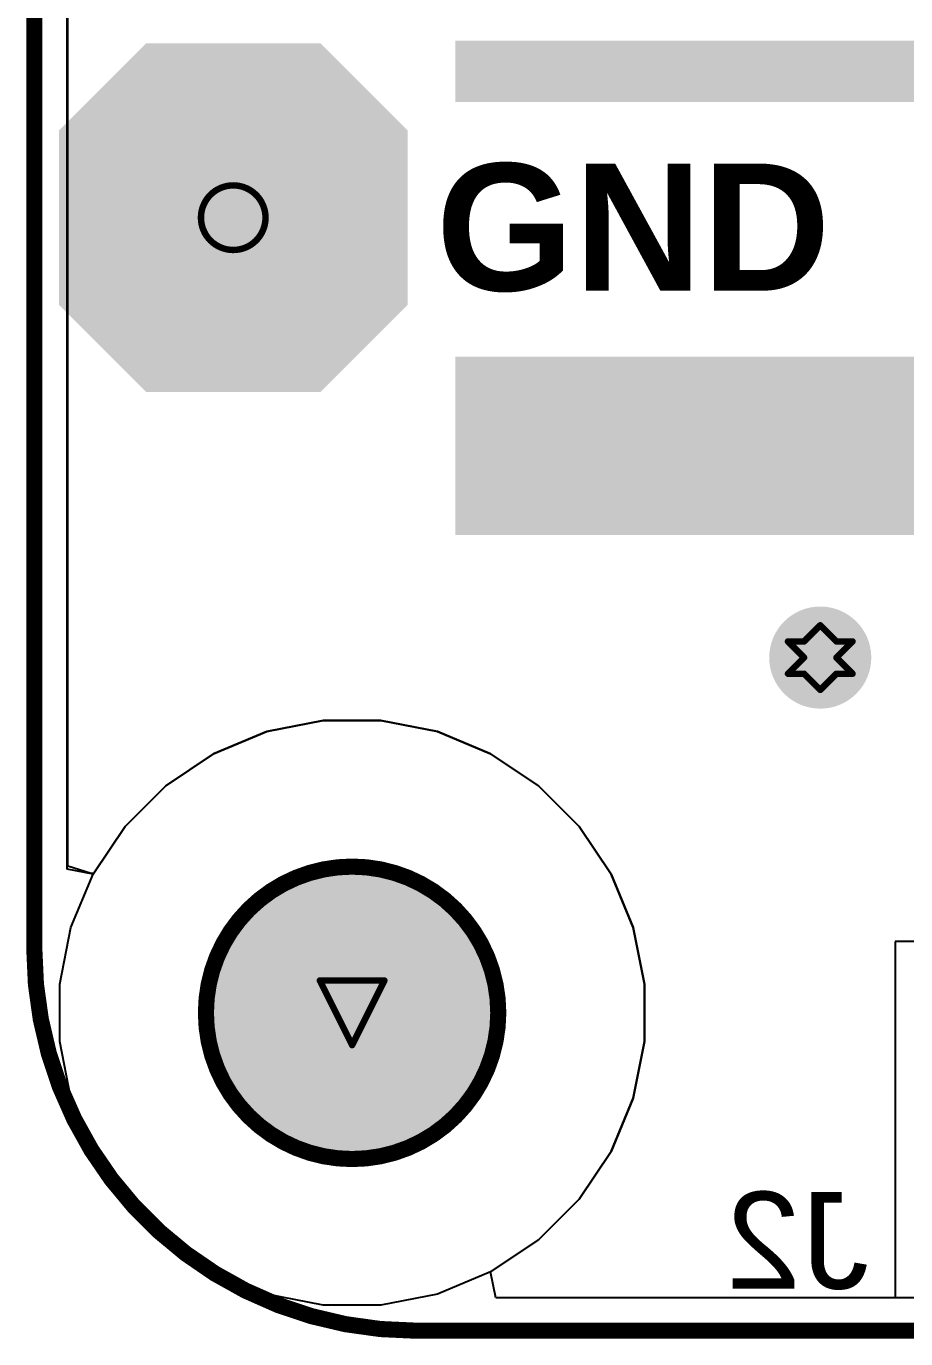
# Model space of a CAD drawing. Header units: inches. Extents: x -3 to 177, y -3 to 61.
# Drawn here: x -2.56 to 4.36, y -2.56 to 7.76 of the extents above; entities that cross this region are included whole.
import ezdxf

# ---------------------------------------------------------------- set-up
doc = ezdxf.new("R2010")
doc.units = ezdxf.units.IN
for name, color, linetype in [('Board Outline', 216, 'Continuous'), ('Bottom Layer', 5, 'Continuous'), ('Bottom Overlay', 54, 'Continuous'), ('Bottom Solder', 6, 'Continuous'), ('Drill Drawing', 1, 'Continuous'), ('Multi-Layer', 9, 'Continuous'), ('Pad Holes', 156, 'Continuous'), ('Top Layer', 1, 'Continuous'), ('Top Overlay', 2, 'Continuous'), ('Top Solder', 216, 'Continuous'), ('Via Holes', 16, 'Continuous')]:
    doc.layers.add(name, color=color, linetype=linetype)
doc.styles.add('Arial', font='', dxfattribs={"height": 0.2})
doc.styles.add('Arial_Bold', font='', dxfattribs={"height": 0.2})
doc.styles.get('Arial').set_extended_font_data('Arial')
doc.styles.get('Arial_Bold').set_extended_font_data('Arial', bold=True)

# ---------------------------------------------------------------- blocks, each defined once
blk = doc.blocks.new('W_______2_54_1_0_4')
at = {"layer": 'Bottom Layer'}
blk.add_hatch(color=5, dxfattribs=at).paths.add_polyline_path([(4.63499962, 0.770001), (3.36499962, 0.770001), (2.72999962, 0.135001), (2.72999962, -1.134999), (3.36499962, -1.769999), (4.63499962, -1.769999), (5.26999962, -1.134999), (5.26999962, 0.135001)])
at = {"layer": 'Bottom Solder'}
blk.add_hatch(color=6, dxfattribs=at).paths.add_polyline_path([(4.68579962, 0.871601), (3.31419962, 0.871601), (2.62839962, 0.185801), (2.62839962, -1.185799), (3.31419962, -1.871599), (4.68579962, -1.871599), (5.37159962, -1.185799), (5.37159962, 0.185801)])
at = {"layer": 'Multi-Layer'}
blk.add_hatch(color=9, dxfattribs=at).paths.add_polyline_path([(4.63499962, 0.770001), (3.36499962, 0.770001), (2.72999962, 0.135001), (2.72999962, -1.134999), (3.36499962, -1.769999), (4.63499962, -1.769999), (5.26999962, -1.134999), (5.26999962, 0.135001)])
at = {"layer": 'Pad Holes'}
h = blk.add_hatch(color=7, dxfattribs=at)
edge = h.paths.add_edge_path()
edge.add_arc((3.99999962, -0.499999), 0.508, 0, 360)
at = {"layer": 'Top Layer'}
blk.add_hatch(color=1, dxfattribs=at).paths.add_polyline_path([(4.63499962, 0.770001), (3.36499962, 0.770001), (2.72999962, 0.135001), (2.72999962, -1.134999), (3.36499962, -1.769999), (4.63499962, -1.769999), (5.26999962, -1.134999), (5.26999962, 0.135001)])
at = {"layer": 'Top Solder'}
blk.add_hatch(color=216, dxfattribs=at).paths.add_polyline_path([(4.68579962, 0.871601), (3.31419962, 0.871601), (2.62839962, 0.185801), (2.62839962, -1.185799), (3.31419962, -1.871599), (4.68579962, -1.871599), (5.37159962, -1.185799), (5.37159962, 0.185801)])

msp = doc.modelspace()

# ---------------------------------------------------------------- hatches: boundary and pattern name
at = {"layer": 'Bottom Layer'}
h = msp.add_hatch(color=5, dxfattribs=at)
edge = h.paths.add_edge_path()
edge.add_arc((3.682999999999999, 2.794), 0.2999994, 0, 360)
at = {"layer": 'Bottom Solder'}
h = msp.add_hatch(color=6, dxfattribs=at)
edge = h.paths.add_edge_path()
edge.add_arc((3.682999999999999, 2.794), 0.4015993999999999, 0, 360)
h = msp.add_hatch(color=6, dxfattribs=at)
edge = h.paths.add_edge_path()
edge.add_arc((0, 0), 0.1016, 0, 360)
at = {"layer": 'Pad Holes'}
h = msp.add_hatch(color=7, dxfattribs=at)
edge = h.paths.add_edge_path()
edge.add_arc((0, 0), 1.15000024, 0, 360)
at = {"layer": 'Top Layer'}
h = msp.add_hatch(color=1, dxfattribs=at)
edge = h.paths.add_edge_path()
edge.add_arc((3.682999999999999, 2.794), 0.2999994, 0, 360)
at = {"layer": 'Top Solder'}
for points in [[(0.8128, 7.162799999999999), (19.0246, 7.162799999999999), (19.0246, 7.6454), (0.8128, 7.6454)], [(0.8128, 3.759199999999999), (19.0246, 3.759199999999999), (19.0246, 5.16179816), (0.8128, 5.16179816)]]:
    msp.add_hatch(color=216, dxfattribs=at).paths.add_polyline_path(points)
h = msp.add_hatch(color=216, dxfattribs=at)
edge = h.paths.add_edge_path()
edge.add_arc((3.682999999999999, 2.794), 0.4015993999999999, 0, 360)
h = msp.add_hatch(color=216, dxfattribs=at)
edge = h.paths.add_edge_path()
edge.add_arc((0, 0), 0.1016, 0, 360)
at = {"layer": 'Via Holes'}
h = msp.add_hatch(color=7, dxfattribs=at)
edge = h.paths.add_edge_path()
edge.add_arc((3.682999999999999, 2.794), 0.1499997, 0, 360)

# ---------------------------------------------------------------- linework, layer by layer
at = {"layer": 'Board Outline', "const_width": 0.127}
for points in [[(-2.50000008, 0.50000154), (-2.50000008, 24.50000434)], [(0.50000154, -2.50000008), (19.4999991, -2.50000008)]]:
    msp.add_lwpolyline(points, dxfattribs=at)
at = {"layer": 'Board Outline'}
for points, const_width in [([(1.15000024, 0, 1), (-1.15000024, 0, 1)], 0.127), ([(-2.53175008, 0.50000154, 1), (-2.46825008, 0.50000154, 1)], 0.0635), ([(-2.53175008, 0.50000154, 1), (-2.46825008, 0.50000154, 1)], 0.0635), ([(-1.18175024, 0, 1), (-1.11825024, 0, 1)], 0.0635), ([(1.11825024, 0, 1), (1.18175024, 0, 1)], 0.0635), ([(0.46825154, -2.50000008, 1), (0.53175154, -2.50000008, 1)], 0.0635), ([(0.46825154, -2.50000008, 1), (0.53175154, -2.50000008, 1)], 0.0635)]:
    msp.add_lwpolyline(points, format="xyb", close=True, dxfattribs=dict(at, const_width=const_width))
at = {"layer": 'Board Outline', "const_width": 0.127}
msp.add_lwpolyline([(0.50000154, -2.50000008, -0.4142135623730957), (-2.50000008, 0.50000154)], format="xyb", dxfattribs=at)
at = {"layer": 'Bottom Layer'}
for p, q in [((-2.24103692, 1.13084102), (-2.24103692, 8.045218859999999)), ((-0.67088766, 2.21161102), (-0.22653244, 2.30000048)), ((-0.22653244, 2.30000048), (-0.67088766, 2.21161102)), ((-0.22653244, 2.30000048), (0, 2.30000048)), ((0.2265299, 2.30000048), (-0.22653244, 2.30000048)), ((0, 2.30000048), (0.2265299, 2.30000048)), ((0.2265299, 2.30000048), (0.67088512, 2.21161102)), ((0.67088512, 2.21161102), (0.2265299, 2.30000048)), ((-1.08945934, 2.03823316), (-0.67088766, 2.21161102)), ((-0.67088766, 2.21161102), (-1.08945934, 2.03823316)), ((0.67088512, 2.21161102), (1.0894568, 2.03823316)), ((1.0894568, 2.03823316), (0.67088512, 2.21161102)), ((-1.46616674, 1.78652678), (-1.08945934, 2.03823316)), ((-1.08945934, 2.03823316), (-1.46616674, 1.78652678)), ((1.0894568, 2.03823316), (1.4661642, 1.78652678)), ((1.4661642, 1.78652678), (1.0894568, 2.03823316)), ((-1.78652932, 1.4661642), (-1.46616674, 1.78652678)), ((-1.46616674, 1.78652678), (-1.78652932, 1.4661642)), ((1.4661642, 1.78652678), (1.78652678, 1.4661642)), ((1.78652678, 1.4661642), (1.4661642, 1.78652678)), ((-2.0382357, 1.0894568), (-1.78652932, 1.4661642)), ((-1.78652932, 1.4661642), (-2.0382357, 1.08945934)), ((1.78652678, 1.4661642), (2.03823316, 1.0894568)), ((2.03823316, 1.0894568), (1.78652678, 1.4661642)), ((-2.0382357, 1.08945934), (-2.24103692, 1.13084102)), ((-2.21161356, 0.67088512), (-2.0382357, 1.0894568)), ((2.03823316, 1.0894568), (2.21161102, 0.67088512)), ((2.21161102, 0.67088512), (2.03823316, 1.0894568)), ((-2.30000048, 0.2265299), (-2.21161356, 0.67088512)), ((2.21161102, 0.67088512), (2.30000048, 0.2265299)), ((2.30000048, 0.2265299), (2.21161102, 0.67088512)), ((5.779328039999999, 0.56057292), (4.27133004, 0.56057292)), ((4.27133004, 0.56057292), (4.27133004, -2.24103438)), ((-2.30000048, 0), (-2.30000048, 0.2265299)), ((2.30000048, 0.2265299), (2.30000048, 0)), ((2.30000048, -0.22653244), (2.30000048, 0.2265299)), ((-2.30000048, -0.22653244), (-2.30000048, 0)), ((2.30000048, 0), (2.30000048, -0.22653244)), ((-2.21161356, -0.67088766), (-2.30000048, -0.22653244)), ((2.30000048, -0.22653244), (2.21161102, -0.67088766)), ((2.21161102, -0.67088766), (2.30000048, -0.22653244)), ((-2.0382357, -1.08945934), (-2.21161356, -0.67088766)), ((2.21161102, -0.67088766), (2.03823316, -1.08945934)), ((2.03823316, -1.08945934), (2.21161102, -0.67088766)), ((-1.78652932, -1.46616674), (-2.0382357, -1.08945934)), ((2.03823316, -1.08945934), (1.78652678, -1.46616674)), ((1.78652678, -1.46616674), (2.03823316, -1.08945934)), ((-1.46616674, -1.78652932), (-1.78652932, -1.46616674)), ((1.78652678, -1.46616674), (1.4661642, -1.78652932)), ((1.4661642, -1.78652932), (1.78652678, -1.46616674)), ((-1.08945934, -2.0382357), (-1.46616674, -1.78652932)), ((1.4661642, -1.78652932), (1.0894568, -2.0382357)), ((1.08945934, -2.0382357), (1.4661642, -1.78652932)), ((-0.67088766, -2.21161356), (-1.08945934, -2.0382357)), ((1.0894568, -2.0382357), (0.67088512, -2.21161356)), ((1.1308461, -2.24103438), (1.08945934, -2.0382357)), ((-0.22653244, -2.30000048), (-0.67088766, -2.21161356)), ((0.67088512, -2.21161356), (0.2265299, -2.30000048)), ((4.27133004, -2.24103438), (1.1308461, -2.24103438)), ((0, -2.30000048), (-0.22653244, -2.30000048)), ((0, -2.30000048), (0, -2.30000048)), ((0.2265299, -2.30000048), (0, -2.30000048))]:
    msp.add_line(p, q, dxfattribs=at)
at = {"layer": 'Drill Drawing'}
for points, const_width in [([(-0.68100448, 6.2540007, 1), (-1.18900448, 6.2540007, 1)], 0.0508), ([(-1.20170448, 6.2540007, 1), (-1.17630448, 6.2540007, 1)], 0.0254), ([(-0.69370448, 6.2540007, 1), (-0.66830448, 6.2540007, 1)], 0.0254), ([(3.6703, 3.048, 1), (3.6957, 3.048, 1)], 0.0254), ([(3.6703, 3.048, 1), (3.6957, 3.048, 1)], 0.0254), ([(3.4163, 2.921, 1), (3.4417, 2.921, 1)], 0.0254), ([(3.4163, 2.921, 1), (3.4417, 2.921, 1)], 0.0254), ([(3.5433, 2.921, 1), (3.5687, 2.921, 1)], 0.0254), ([(3.5433, 2.921, 1), (3.5687, 2.921, 1)], 0.0254), ([(3.797299999999999, 2.921, 1), (3.8227, 2.921, 1)], 0.0254), ([(3.797299999999999, 2.921, 1), (3.8227, 2.921, 1)], 0.0254), ([(3.9243, 2.921, 1), (3.9497, 2.921, 1)], 0.0254), ([(3.9243, 2.921, 1), (3.9497, 2.921, 1)], 0.0254), ([(3.5433, 2.794, 1), (3.5687, 2.794, 1)], 0.0254), ([(3.5433, 2.794, 1), (3.5687, 2.794, 1)], 0.0254), ([(3.797299999999999, 2.794, 1), (3.8227, 2.794, 1)], 0.0254), ([(3.797299999999999, 2.794, 1), (3.8227, 2.794, 1)], 0.0254), ([(3.4163, 2.667, 1), (3.4417, 2.667, 1)], 0.0254), ([(3.4163, 2.667, 1), (3.4417, 2.667, 1)], 0.0254), ([(3.5433, 2.667, 1), (3.5687, 2.667, 1)], 0.0254), ([(3.5433, 2.667, 1), (3.5687, 2.667, 1)], 0.0254), ([(3.797299999999999, 2.667, 1), (3.8227, 2.667, 1)], 0.0254), ([(3.797299999999999, 2.667, 1), (3.8227, 2.667, 1)], 0.0254), ([(3.9243, 2.667, 1), (3.9497, 2.667, 1)], 0.0254), ([(3.9243, 2.667, 1), (3.9497, 2.667, 1)], 0.0254), ([(3.6703, 2.54, 1), (3.6957, 2.54, 1)], 0.0254), ([(3.6703, 2.54, 1), (3.6957, 2.54, 1)], 0.0254), ([(-0.2667, 0.254, 1), (-0.2413, 0.254, 1)], 0.0254), ([(-0.2667, 0.254, 1), (-0.2413, 0.254, 1)], 0.0254), ([(0.2413, 0.254, 1), (0.2667, 0.254, 1)], 0.0254), ([(0.2413, 0.254, 1), (0.2667, 0.254, 1)], 0.0254), ([(-0.0127, -0.254, 1), (0.0127, -0.254, 1)], 0.0254), ([(-0.0127, -0.254, 1), (0.0127, -0.254, 1)], 0.0254)]:
    msp.add_lwpolyline(points, format="xyb", close=True, dxfattribs=dict(at, const_width=const_width))
at = {"layer": 'Drill Drawing', "const_width": 0.0508}
for points in [[(3.556, 2.921), (3.682999999999999, 3.048)], [(3.682999999999999, 3.048), (3.81, 2.921)], [(3.429, 2.921), (3.556, 2.794)], [(3.429, 2.921), (3.556, 2.921)], [(3.81, 2.921), (3.937, 2.921)], [(3.81, 2.794), (3.937, 2.921)], [(3.429, 2.667), (3.556, 2.794)], [(3.81, 2.794), (3.937, 2.667)], [(3.429, 2.667), (3.556, 2.667)], [(3.556, 2.667), (3.682999999999999, 2.54)], [(3.682999999999999, 2.54), (3.81, 2.667)], [(3.81, 2.667), (3.937, 2.667)], [(-0.254, 0.254), (0.254, 0.254)], [(-0.254, 0.254), (0, -0.254)], [(0, -0.254), (0.254, 0.254)]]:
    msp.add_lwpolyline(points, dxfattribs=at)
at = {"layer": 'Top Layer'}
for p, q in [((-2.2352, 1.15338098), (-2.2352, 7.874)), ((-0.67088766, 2.21161102), (-0.22653244, 2.30000048)), ((-0.22653244, 2.30000048), (-0.67088766, 2.21161102)), ((-0.22653244, 2.30000048), (0, 2.30000048)), ((0.2265299, 2.30000048), (-0.22653244, 2.30000048)), ((0, 2.30000048), (0.2265299, 2.30000048)), ((0.2265299, 2.30000048), (0.67088512, 2.21161102)), ((0.67088512, 2.21161102), (0.2265299, 2.30000048)), ((-1.08945934, 2.03823316), (-0.67088766, 2.21161102)), ((-0.67088766, 2.21161102), (-1.08945934, 2.03823316)), ((0.67088512, 2.21161102), (1.0894568, 2.03823316)), ((1.0894568, 2.03823316), (0.67088512, 2.21161102)), ((-1.46616674, 1.78652678), (-1.08945934, 2.03823316)), ((-1.08945934, 2.03823316), (-1.46616674, 1.78652678)), ((1.0894568, 2.03823316), (1.4661642, 1.78652678)), ((1.4661642, 1.78652678), (1.0894568, 2.03823316)), ((-1.78652932, 1.4661642), (-1.46616674, 1.78652678)), ((-1.46616674, 1.78652678), (-1.78652932, 1.4661642)), ((1.4661642, 1.78652678), (1.78652678, 1.4661642)), ((1.78652678, 1.4661642), (1.4661642, 1.78652678)), ((-2.0382357, 1.0894568), (-1.78652932, 1.4661642)), ((-1.78652932, 1.4661642), (-2.032, 1.0987913)), ((1.78652678, 1.4661642), (2.03823316, 1.0894568)), ((2.03823316, 1.0894568), (1.78652678, 1.4661642)), ((-2.05268068, 1.09499908), (-2.2352, 1.15338098)), ((-2.21161356, 0.67088512), (-2.0382357, 1.0894568)), ((-2.032, 1.0987913), (-2.05268068, 1.09499908)), ((2.03823316, 1.0894568), (2.21161102, 0.67088512)), ((2.21161102, 0.67088512), (2.03823316, 1.0894568)), ((-2.30000048, 0.2265299), (-2.21161356, 0.67088512)), ((2.21161102, 0.67088512), (2.30000048, 0.2265299)), ((2.30000048, 0.2265299), (2.21161102, 0.67088512)), ((-2.30000048, 0), (-2.30000048, 0.2265299)), ((2.30000048, 0.2265299), (2.30000048, 0)), ((2.30000048, -0.22653244), (2.30000048, 0.2265299)), ((-2.30000048, -0.22653244), (-2.30000048, 0)), ((2.30000048, 0), (2.30000048, -0.22653244)), ((-2.21161356, -0.67088766), (-2.30000048, -0.22653244)), ((2.30000048, -0.22653244), (2.21161102, -0.67088766)), ((2.21161102, -0.67088766), (2.30000048, -0.22653244)), ((-2.0382357, -1.08945934), (-2.21161356, -0.67088766)), ((2.21161102, -0.67088766), (2.03823316, -1.08945934)), ((2.03823316, -1.08945934), (2.21161102, -0.67088766)), ((-1.78652932, -1.46616674), (-2.0382357, -1.08945934)), ((2.03823316, -1.08945934), (1.78652678, -1.46616674)), ((1.78652678, -1.46616674), (2.03823316, -1.08945934)), ((-1.46616674, -1.78652932), (-1.78652932, -1.46616674)), ((1.78652678, -1.46616674), (1.4661642, -1.78652932)), ((1.4661642, -1.78652932), (1.78652678, -1.46616674)), ((-1.08945934, -2.0382357), (-1.46616674, -1.78652932)), ((1.4661642, -1.78652932), (1.0894568, -2.0382357)), ((1.08945934, -2.0382357), (1.4661642, -1.78652932)), ((-0.67088766, -2.21161356), (-1.08945934, -2.0382357)), ((1.0894568, -2.0382357), (0.67088512, -2.21161356)), ((1.1308461, -2.24103438), (1.08945934, -2.0382357)), ((-0.22653244, -2.30000048), (-0.67088766, -2.21161356)), ((0.67088512, -2.21161356), (0.2265299, -2.30000048)), ((18.86915708, -2.24103692), (1.1308461, -2.24103438)), ((0, -2.30000048), (-0.22653244, -2.30000048)), ((0, -2.30000048), (0, -2.30000048)), ((0.2265299, -2.30000048), (0, -2.30000048))]:
    msp.add_line(p, q, dxfattribs=at)

# ---------------------------------------------------------------- block references
msp.add_blockref('W_______2_54_1_0_4', (-4.9350041, 6.7539997))

# ---------------------------------------------------------------- texts
at = {"layer": 'Bottom Overlay', "style": 'Arial', "text_generation_flag": 2}
msp.add_text('J2', height=0.7619999999999999, dxfattribs=at).set_placement((4.06580594, -2.16996772))
at = {"layer": 'Top Overlay', "style": 'Arial_Bold'}
msp.add_text('GND', height=1.00000054, rotation=360, dxfattribs=at).set_placement((0.6594957599999999, 5.680102939999999))

doc.saveas('drawing.dxf')
